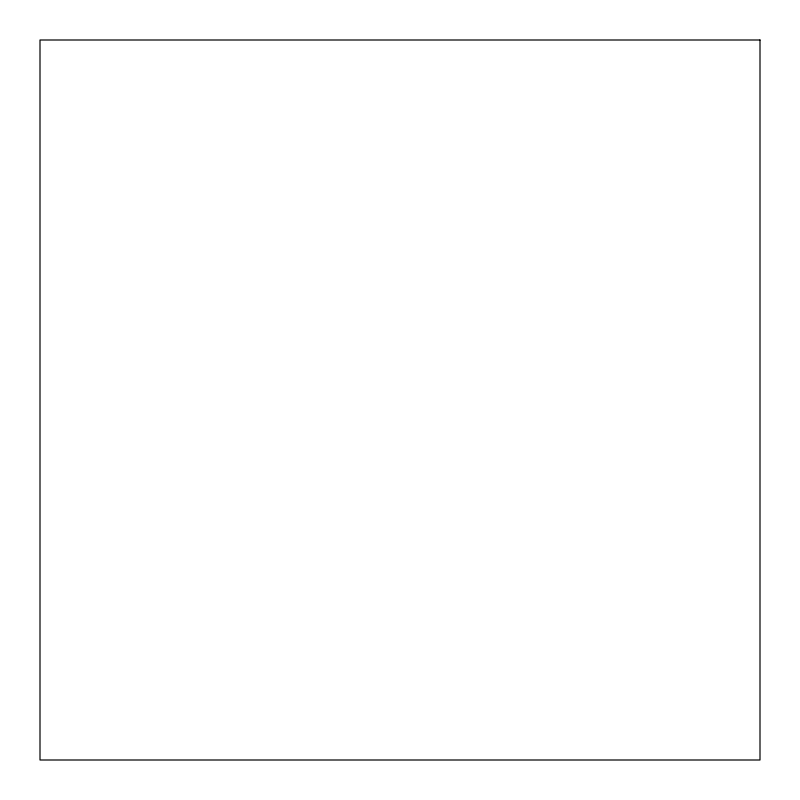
<?xml version="1.0" encoding="UTF-8"?>
<svg xmlns="http://www.w3.org/2000/svg" width="800" height="800" viewBox="0 0 800 800"><rect width="100%" height="100%" fill="white"/><g stroke="black" fill="none" stroke-linecap="round" stroke-linejoin="round"><path stroke-width="1.2" d="M760 40L40 40L40 760L760 760L760 40"/></g></svg>
